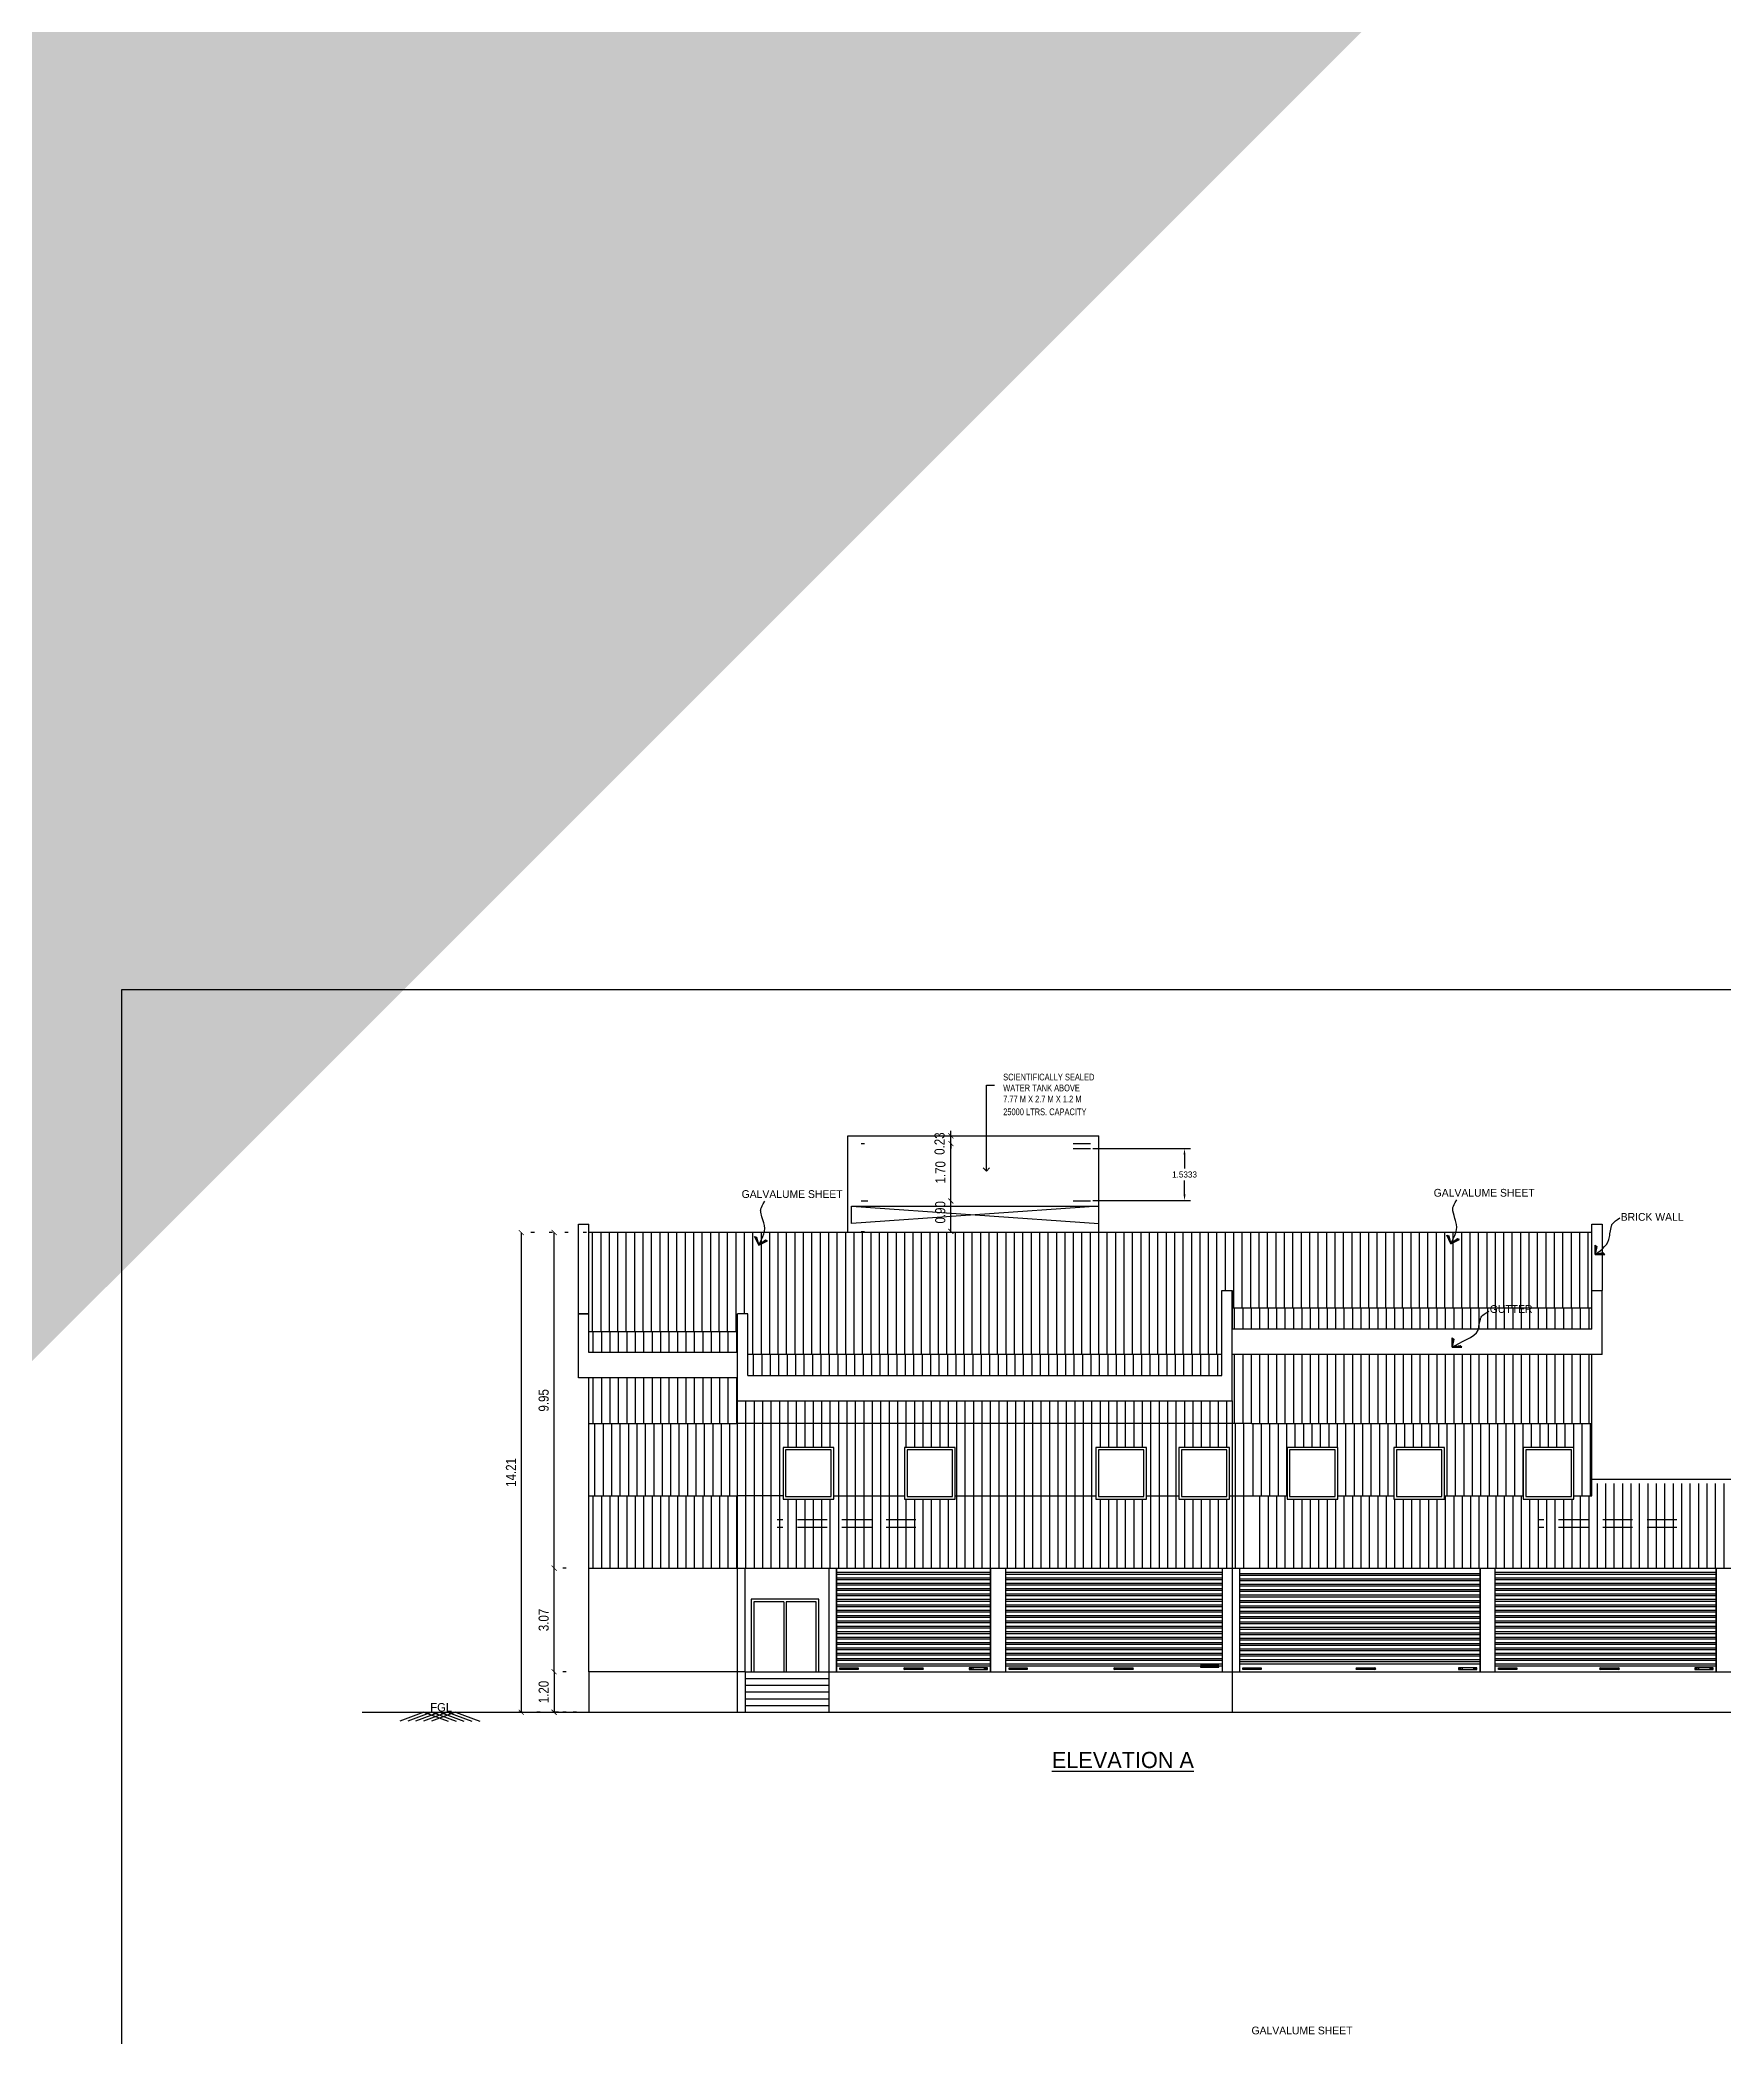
# Model space of a CAD drawing. Header units: metres. Extents: x 1422408 to 2267498, y 3894 to 80428.
# Drawn here: x 2267259.6 to 2267309.5, y 4164.7 to 4223.8 of the extents above; entities that cross this region are included whole.
import ezdxf

# ---------------------------------------------------------------- set-up
doc = ezdxf.new("R2010")
doc.units = ezdxf.units.M
doc.header["$LTSCALE"] = 3.5
doc.header["$MEASUREMENT"] = 0
doc.linetypes.add('DOT2', pattern=[0.125, 0, -0.125])
doc.linetypes.add('HIDDEN', pattern=[0.375, 0.25, -0.125])
doc.layers.get('0').update_dxf_attribs({"linetype": 'CONTINUOUS'})
doc.layers.get('DEFPOINTS').update_dxf_attribs({"linetype": 'CONTINUOUS'})
for name, color, linetype in [('ar', 12, 'CONTINUOUS'), ('BLK_1_ROOF_WATER_TANK_HT', 235, 'CONTINUOUS'), ('DOOR', 8, 'CONTINUOUS'), ('ED', 30, 'CONTINUOUS'), ('ELEVATION2', 67, 'CONTINUOUS'), ('GD', 12, 'CONTINUOUS'), ('HATCH-1', 15, 'CONTINUOUS'), ('ID', 3, 'CONTINUOUS'), ('METAL SHEET', 149, 'CONTINUOUS'), ('METALFRAME', 26, 'CONTINUOUS'), ('STEPS', 233, 'CONTINUOUS'), ('TEXT', 4, 'CONTINUOUS'), ('TITLE', 7, 'CONTINUOUS'), ('WAL', 1, 'CONTINUOUS'), ('WALL', 125, 'CONTINUOUS'), ('WIN', 8, 'CONTINUOUS'), ('window', 252, 'CONTINUOUS')]:
    doc.layers.add(name, color=color, linetype=linetype)
doc.styles.add('ID', font='GOTHIC.TTF', dxfattribs={"width": 0.85})
doc.styles.add('S2', font='GOTHIC.TTF')
doc.styles.add('UATEXT', font='GOTHIC.TTF')
doc.styles.add('USA TEXT', font='GOTHIC.TTF')
doc.dimstyles.new('1-100-ED', dxfattribs={"dimtxt": 350, "dimasz": 100, "dimexe": 0.18, "dimexo": 0.0625, "dimgap": 25, "dimtad": 1, "dimdec": 0, "dimzin": 0, "dimdsep": 46, "dimtxsty": 'USA TEXT', "dimblk": 'ARCHTICK', "dimcen": 0.1, "dimclrd": 252, "dimclre": 9, "dimclrt": 3, "dimadec": 0, "dimazin": 0, "dimtfac": 1, "dimtdec": 0, "dimtofl": 0, "dimtmove": 2, "dimatfit": 3, "dimldrblk": 'ARCHTICK', "dimfxl": 0.18, "dimtolj": 1, "dimtzin": 0, "dimarcsym": 0})
doc.dimstyles.new('1-100-ID', dxfattribs={"dimtxt": 0.3, "dimasz": 0.15, "dimexe": 0.1, "dimexo": 0.06, "dimgap": 0.15, "dimtad": 1, "dimzin": 3, "dimdsep": 46, "dimtxsty": 'ID', "dimblk": 'ARCHTICK', "dimcen": 0, "dimclrd": 252, "dimclre": 252, "dimclrt": 3, "dimadec": 0, "dimazin": 0, "dimtfac": 1, "dimtix": 1, "dimtmove": 2, "dimatfit": 3, "dimldrblk": 'OPEN90', "dimfxl": 0, "dimtolj": 1, "dimtzin": 0, "dimarcsym": 0})
doc.dimstyles.get("Standard").update_dxf_attribs({"dimtxt": 0.18, "dimasz": 0.18, "dimexe": 0.18, "dimexo": 0.0625, "dimgap": 0.09, "dimtad": 0, "dimtih": 1, "dimtoh": 1, "dimdec": 4, "dimzin": 0, "dimdsep": 46, "dimtxsty": 'Standard', "dimcen": 0.09, "dimadec": 0, "dimazin": 0, "dimtfac": 1, "dimtdec": 4, "dimtofl": 0, "dimtmove": 0, "dimatfit": 3, "dimfxl": 1, "dimtolj": 1, "dimtzin": 0, "dimarcsym": 0})
pattern_1 = [(90, (2210582.76777, 21349.19814), (-0.2500000972, 0), [])]

# ---------------------------------------------------------------- blocks, each defined once
blk = doc.blocks.new('_ArchTick')
at = {"color": 0, "linetype": 'ByBlock', "const_width": 0.15}
blk.add_lwpolyline([(-0.5, -0.5), (0.5, 0.5)], dxfattribs=at)
blk = doc.blocks.new('*D631')
at = {"layer": 'DEFPOINTS', "color": 0, "transparency": 16777216}
for p in [(2267275.295, 4175.447), (2267274.878, 4174.247), (2267275.295, 4174.247)]:
    blk.add_point(p, dxfattribs=at)
at = {"layer": 'ED', "color": 252, "linetype": 'DOT2', "lineweight": -2, "transparency": 16777216}
for p, q in [((2267275.235, 4175.447), (2267274.778, 4175.447)), ((2267275.235, 4174.247), (2267274.778, 4174.247))]:
    blk.add_line(p, q, dxfattribs=at)
at = {"layer": 'ED', "color": 252, "lineweight": -2, "transparency": 16777216}
blk.add_line((2267274.878, 4175.447), (2267274.878, 4174.247), dxfattribs=at)
at = {"layer": 'ED', "color": 252, "lineweight": -2, "transparency": 16777216, "xscale": 0.15, "yscale": 0.15, "zscale": 0.15}
for p, rotation in [((2267274.878, 4175.447), 90), ((2267274.878, 4174.247), 270)]:
    blk.add_blockref('_ArchTick', p, dxfattribs=dict(at, rotation=rotation))
at = {"layer": 'ED', "color": 3, "transparency": 16777216, "insert": (2267274.57, 4174.847), "char_height": 0.3, "attachment_point": 5, "rotation": 90, "style": 'ID'}
blk.add_mtext('\\A1;1.20', dxfattribs=at)
blk = doc.blocks.new('_Open90')
at = {"color": 0, "linetype": 'ByBlock', "lineweight": -2}
for p, q in [((0, 0), (-1, 0)), ((-0.5, 0.5), (0, 0)), ((0, 0), (-0.5, -0.5))]:
    blk.add_line(p, q, dxfattribs=at)
blk = doc.blocks.new('*D632')
at = {"layer": 'DEFPOINTS', "color": 0, "transparency": 16777216}
for p in [(2267274.878, 4178.514), (2267275.295, 4178.514), (2267275.295, 4175.447)]:
    blk.add_point(p, dxfattribs=at)
at = {"layer": 'ED', "color": 252, "linetype": 'DOT2', "lineweight": -2, "transparency": 16777216}
for p, q in [((2267275.235, 4178.514), (2267274.778, 4178.514)), ((2267275.235, 4175.447), (2267274.778, 4175.447))]:
    blk.add_line(p, q, dxfattribs=at)
at = {"layer": 'ED', "color": 252, "lineweight": -2, "transparency": 16777216}
blk.add_line((2267274.878, 4175.447), (2267274.878, 4178.514), dxfattribs=at)
at = {"layer": 'ED', "color": 252, "lineweight": -2, "transparency": 16777216, "xscale": 0.15, "yscale": 0.15, "zscale": 0.15}
for p, rotation in [((2267274.878, 4178.514), 90), ((2267274.878, 4175.447), 270)]:
    blk.add_blockref('_ArchTick', p, dxfattribs=dict(at, rotation=rotation))
at = {"layer": 'ED', "color": 3, "transparency": 16777216, "insert": (2267274.57, 4176.98), "char_height": 0.3, "attachment_point": 5, "rotation": 90, "style": 'ID'}
blk.add_mtext('\\A1;3.07', dxfattribs=at)
blk = doc.blocks.new('*D633')
at = {"layer": 'DEFPOINTS', "color": 0, "transparency": 16777216}
for p in [(2267274.878, 4188.46), (2267275.896, 4188.46), (2267275.295, 4178.514)]:
    blk.add_point(p, dxfattribs=at)
at = {"layer": 'ED', "color": 252, "linetype": 'DOT2', "lineweight": -2, "transparency": 16777216}
for p, q in [((2267275.836, 4188.46), (2267274.778, 4188.46)), ((2267275.235, 4178.514), (2267274.778, 4178.514))]:
    blk.add_line(p, q, dxfattribs=at)
at = {"layer": 'ED', "color": 252, "lineweight": -2, "transparency": 16777216}
blk.add_line((2267274.878, 4178.514), (2267274.878, 4188.46), dxfattribs=at)
at = {"layer": 'ED', "color": 252, "lineweight": -2, "transparency": 16777216, "xscale": 0.15, "yscale": 0.15, "zscale": 0.15}
for p, rotation in [((2267274.878, 4188.46), 90), ((2267274.878, 4178.514), 270)]:
    blk.add_blockref('_ArchTick', p, dxfattribs=dict(at, rotation=rotation))
at = {"layer": 'ED', "color": 3, "transparency": 16777216, "insert": (2267274.57, 4183.487), "char_height": 0.3, "attachment_point": 5, "rotation": 90, "style": 'ID'}
blk.add_mtext('\\A1;9.95', dxfattribs=at)
blk = doc.blocks.new('ar')
at = {"layer": 'ar'}
for points in [[(-239, 355), (-350, 356), (0, 0)], [(356, 350), (245, 351), (0, 0)]]:
    blk.add_hatch(color=205, dxfattribs=at).paths.add_polyline_path(points)
at = {"layer": 'ar', "color": 205}
for p, q in [((0, 0), (-350, 356)), ((-350, 356), (-239, 355)), ((-239, 355), (0, 0)), ((245, 351), (0, 0)), ((0, 0), (356, 350)), ((356, 350), (245, 351))]:
    blk.add_line(p, q, dxfattribs=at)
blk = doc.blocks.new('*D637')
at = {"layer": 'DEFPOINTS', "color": 0, "transparency": 16777216}
for p in [(2267274.891, 4188.46), (2267273.907, 4174.247), (2267275.605, 4174.247)]:
    blk.add_point(p, dxfattribs=at)
at = {"layer": 'ED', "color": 252, "linetype": 'DOT2', "lineweight": -2, "transparency": 16777216}
for p, q in [((2267274.831, 4188.46), (2267273.807, 4188.46)), ((2267275.545, 4174.247), (2267273.807, 4174.247))]:
    blk.add_line(p, q, dxfattribs=at)
at = {"layer": 'ED', "color": 252, "lineweight": -2, "transparency": 16777216}
blk.add_line((2267273.907, 4188.46), (2267273.907, 4174.247), dxfattribs=at)
at = {"layer": 'ED', "color": 252, "lineweight": -2, "transparency": 16777216, "xscale": 0.15, "yscale": 0.15, "zscale": 0.15}
for p, rotation in [((2267273.907, 4188.46), 90), ((2267273.907, 4174.247), 270)]:
    blk.add_blockref('_ArchTick', p, dxfattribs=dict(at, rotation=rotation))
at = {"layer": 'ED', "color": 3, "transparency": 16777216, "insert": (2267273.6, 4181.353), "char_height": 0.3, "attachment_point": 5, "rotation": 90, "style": 'ID'}
blk.add_mtext('\\A1;14.21', dxfattribs=at)
blk = doc.blocks.new('*D655')
at = {"layer": 'DEFPOINTS', "color": 0, "ltscale": 400, "transparency": 16777216}
for p in [(2267283.918, 4189.395), (2267286.632, 4189.395), (2267283.918, 4188.495)]:
    blk.add_point(p, dxfattribs=at)
at = {"layer": 'ID', "color": 252, "linetype": 'DOT2', "lineweight": -2, "ltscale": 400, "transparency": 16777216}
for p, q in [((2267283.978, 4189.395), (2267286.732, 4189.395)), ((2267283.978, 4188.495), (2267286.732, 4188.495))]:
    blk.add_line(p, q, dxfattribs=at)
at = {"layer": 'ID', "color": 252, "lineweight": -2, "ltscale": 400, "transparency": 16777216}
blk.add_line((2267286.632, 4188.495), (2267286.632, 4189.395), dxfattribs=at)
at = {"layer": 'ID', "color": 252, "lineweight": -2, "ltscale": 400, "transparency": 16777216, "xscale": 0.15, "yscale": 0.15, "zscale": 0.15}
for p, rotation in [((2267286.632, 4189.395), 90), ((2267286.632, 4188.495), 270)]:
    blk.add_blockref('_ArchTick', p, dxfattribs=dict(at, rotation=rotation))
at = {"layer": 'ID', "color": 3, "ltscale": 400, "transparency": 16777216, "insert": (2267286.32, 4189.059), "char_height": 0.3, "attachment_point": 5, "rotation": 90, "style": 'ID'}
blk.add_mtext('\\A1;0.90', dxfattribs=at)
blk = doc.blocks.new('*D656')
at = {"layer": 'DEFPOINTS', "color": 0, "ltscale": 400, "transparency": 16777216}
for p in [(2267283.918, 4191.095), (2267286.632, 4191.095), (2267284.018, 4189.395)]:
    blk.add_point(p, dxfattribs=at)
at = {"layer": 'ID', "color": 252, "linetype": 'DOT2', "lineweight": -2, "ltscale": 400, "transparency": 16777216}
for p, q in [((2267283.978, 4191.095), (2267286.732, 4191.095)), ((2267284.078, 4189.395), (2267286.732, 4189.395))]:
    blk.add_line(p, q, dxfattribs=at)
at = {"layer": 'ID', "color": 252, "lineweight": -2, "ltscale": 400, "transparency": 16777216}
blk.add_line((2267286.632, 4189.395), (2267286.632, 4191.095), dxfattribs=at)
at = {"layer": 'ID', "color": 252, "lineweight": -2, "ltscale": 400, "transparency": 16777216, "xscale": 0.15, "yscale": 0.15, "zscale": 0.15}
for p, rotation in [((2267286.632, 4191.095), 90), ((2267286.632, 4189.395), 270)]:
    blk.add_blockref('_ArchTick', p, dxfattribs=dict(at, rotation=rotation))
at = {"layer": 'ID', "color": 3, "ltscale": 400, "transparency": 16777216, "insert": (2267286.324, 4190.245), "char_height": 0.3, "attachment_point": 5, "rotation": 90, "style": 'ID'}
blk.add_mtext('\\A1;1.70', dxfattribs=at)
blk = doc.blocks.new('*D657')
at = {"layer": 'DEFPOINTS', "color": 0, "ltscale": 400, "transparency": 16777216}
for p in [(2267283.918, 4191.325), (2267283.918, 4191.095), (2267286.632, 4191.325)]:
    blk.add_point(p, dxfattribs=at)
at = {"layer": 'ID', "color": 252, "linetype": 'DOT2', "lineweight": -2, "ltscale": 400, "transparency": 16777216}
for p, q in [((2267283.978, 4191.325), (2267286.732, 4191.325)), ((2267283.978, 4191.095), (2267286.732, 4191.095))]:
    blk.add_line(p, q, dxfattribs=at)
at = {"layer": 'ID', "color": 252, "lineweight": -2, "ltscale": 400, "transparency": 16777216}
for p, q in [((2267286.632, 4191.325), (2267286.632, 4191.475)), ((2267286.632, 4191.095), (2267286.632, 4191.325)), ((2267286.632, 4191.095), (2267286.632, 4190.945))]:
    blk.add_line(p, q, dxfattribs=at)
at = {"layer": 'ID', "color": 252, "lineweight": -2, "ltscale": 400, "transparency": 16777216, "xscale": 0.15, "yscale": 0.15, "zscale": 0.15}
for p, rotation in [((2267286.632, 4191.325), 270), ((2267286.632, 4191.095), 90)]:
    blk.add_blockref('_ArchTick', p, dxfattribs=dict(at, rotation=rotation))
at = {"layer": 'ID', "color": 3, "ltscale": 400, "transparency": 16777216, "insert": (2267286.3, 4191.095), "char_height": 0.3, "attachment_point": 5, "rotation": 90, "style": 'ID'}
blk.add_mtext('\\A1;0.23', dxfattribs=at)
blk = doc.blocks.new('*D659')
at = {"layer": 'BLK_1_ROOF_WATER_TANK_HT', "color": 0, "lineweight": -2, "transparency": 16777216}
for p, q in [((2267290.837, 4190.945), (2267293.736, 4190.945)), ((2267293.556, 4190.765), (2267293.556, 4190.359)), ((2267293.556, 4189.592), (2267293.556, 4189.999)), ((2267290.837, 4189.412), (2267293.736, 4189.412))]:
    blk.add_line(p, q, dxfattribs=at)
at = {"layer": 'BLK_1_ROOF_WATER_TANK_HT', "color": 0, "transparency": 16777216}
for points in [[(2267293.526, 4190.765), (2267293.586, 4190.765), (2267293.556, 4190.945)], [(2267293.526, 4189.592), (2267293.586, 4189.592), (2267293.556, 4189.412)]]:
    blk.add_solid(points, dxfattribs=at)
at = {"layer": 'DEFPOINTS', "color": 0, "transparency": 16777216}
for p in [(2267290.775, 4190.945), (2267293.556, 4190.945), (2267290.775, 4189.412)]:
    blk.add_point(p, dxfattribs=at)
at = {"layer": 'BLK_1_ROOF_WATER_TANK_HT', "color": 0, "transparency": 16777216, "insert": (2267293.556, 4190.179), "char_height": 0.18, "attachment_point": 5}
blk.add_mtext('\\A1;1.5333', dxfattribs=at)

msp = doc.modelspace()

# ---------------------------------------------------------------- hatches: boundary and pattern name
at = {"layer": 'ED'}
h = msp.add_hatch(dxfattribs=at)
h.set_pattern_fill('ANSI31', color=250, scale=1.277778, angle=135, style=0)
h.set_pattern_definition([(180, (2267283.24871, 4175.6769), (0, -0.159722), [])])
h.paths.add_polyline_path([(2267287.81145, 4178.51357), (2267283.24871, 4178.51357), (2267283.24871, 4175.67691), (2267287.81145, 4175.67691)])
h = msp.add_hatch(dxfattribs=at)
h.set_pattern_fill('ANSI31', color=250, scale=1.277778, angle=135, style=0)
h.set_pattern_definition([(180, (2267288.26145, 4175.6769), (0, -0.1597222), [])])
h.paths.add_polyline_path([(2267294.66966, 4175.67691), (2267294.66966, 4178.51357), (2267288.26145, 4178.51357), (2267288.26145, 4175.67691)])
h = msp.add_hatch(dxfattribs=at)
h.set_pattern_fill('ANSI31', color=250, scale=1.277778, angle=135, style=0)
h.set_pattern_definition([(180, (2267309.92873, 3987.17268), (0, -0.15972222), [])])
h.paths.add_polyline_path([(2267302.31145, 4178.51357), (2267295.18979, 4178.51357), (2267295.18979, 4175.67691), (2267302.31145, 4175.67691)])
h = msp.add_hatch(dxfattribs=at)
h.set_pattern_fill('ANSI31', color=250, scale=1.277778, angle=135, style=0)
h.set_pattern_definition([(180, (2267302.76145, 4175.6769), (0, -0.1597222), [])])
h.paths.add_polyline_path([(2267309.31145, 4178.51357), (2267302.76145, 4178.51357), (2267302.76145, 4175.67691), (2267309.31145, 4175.67691)])
h = msp.add_hatch(dxfattribs=at)
h.set_pattern_fill('ANSI31', color=250, scale=1.277778, angle=135, style=0)
h.set_pattern_definition([(180, (2267283.24871, 4175.6258), (0, -0.159722), [])])
h.paths.add_polyline_path([(2267287.81145, 4178.46246), (2267283.24871, 4178.46246), (2267283.24871, 4175.62579), (2267287.81145, 4175.62579)])
h = msp.add_hatch(dxfattribs=at)
h.set_pattern_fill('ANSI31', color=250, scale=1.277778, angle=135, style=0)
h.set_pattern_definition([(180, (2267288.26145, 4175.6258), (0, -0.1597222), [])])
h.paths.add_polyline_path([(2267294.66966, 4175.62579), (2267294.66966, 4178.46246), (2267288.26145, 4178.46246), (2267288.26145, 4175.62579)])
h = msp.add_hatch(dxfattribs=at)
h.set_pattern_fill('ANSI31', color=250, scale=1.277778, angle=135, style=0)
h.set_pattern_definition([(180, (2267309.92873, 3987.12157), (0, -0.15972222), [])])
h.paths.add_polyline_path([(2267302.31145, 4178.46246), (2267295.18979, 4178.46246), (2267295.18979, 4175.62579), (2267302.31145, 4175.62579)])
h = msp.add_hatch(dxfattribs=at)
h.set_pattern_fill('ANSI31', color=250, scale=1.277778, angle=135, style=0)
h.set_pattern_definition([(180, (2267302.76145, 4175.6258), (0, -0.1597222), [])])
h.paths.add_polyline_path([(2267309.31145, 4178.46246), (2267302.76145, 4178.46246), (2267302.76145, 4175.62579), (2267309.31145, 4175.62579)])
at = {"layer": 'HATCH-1'}
h = msp.add_hatch(dxfattribs=at)
h.set_pattern_fill('ANSI31', color=256, scale=2, angle=45, style=0)
h.set_pattern_definition([(90, (2210582.76777, 21349.19814), (-0.25, 1e-16), [])])
edge = h.paths.add_edge_path()
edge.add_line((2267294.66299, 4186.74336), (2267294.96965, 4186.74336))
edge.add_line((2267294.96965, 4186.74336), (2267294.96965, 4186.21836))
edge.add_line((2267294.96965, 4186.21836), (2267305.62484, 4186.21836))
edge.add_line((2267305.62484, 4186.21836), (2267305.62484, 4186.74336))
edge.add_line((2267305.62484, 4186.74336), (2267305.62484, 4188.45971))
edge.add_line((2267305.62484, 4188.45971), (2267301.59244, 4188.45971))
edge.add_spline(control_points=[(2267301.59232, 4188.45971), (2267301.59034, 4188.45307), (2267301.58827, 4188.44642), (2267301.58613, 4188.43976)], knot_values=[316.2319411, 316.2319411, 316.2319411, 316.2319411, 336.6134717, 336.6134717, 336.6134717, 336.6134717], degree=3, periodic=0)
edge.add_spline(control_points=[(2267301.58613, 4188.43976), (2267301.58, 4188.42077), (2267301.57322, 4188.40174), (2267301.5659, 4188.38268)], knot_values=[258.0303162, 258.0303162, 258.0303162, 258.0303162, 316.2319411, 316.2319411, 316.2319411, 316.2319411], degree=3, periodic=0)
edge.add_spline(control_points=[(2267301.5659, 4188.38268), (2267301.55723, 4188.36008), (2267301.5478, 4188.33744), (2267301.53782, 4188.31477)], knot_values=[189.0051499, 189.0051499, 189.0051499, 189.0051499, 258.0303162, 258.0303162, 258.0303162, 258.0303162], degree=3, periodic=0)
edge.add_spline(control_points=[(2267301.53782, 4188.31477), (2267301.52425, 4188.28396), (2267301.50967, 4188.25309), (2267301.49457, 4188.2222)], knot_values=[95.1781994, 95.1781994, 95.1781994, 95.1781994, 189.0051499, 189.0051499, 189.0051499, 189.0051499], degree=3, periodic=0)
edge.add_spline(control_points=[(2267301.49457, 4188.2222), (2267301.47926, 4188.19086), (2267301.46342, 4188.1595), (2267301.44758, 4188.12813)], knot_values=[0, 0, 0, 0, 95.1781994, 95.1781994, 95.1781994, 95.1781994], degree=3, periodic=0)
edge.add_line((2267301.44758, 4188.12813), (2267301.64011, 4188.27283))
edge.add_line((2267301.64011, 4188.27283), (2267301.6994, 4188.25281))
edge.add_line((2267301.6994, 4188.25281), (2267301.44758, 4188.12813))
edge.add_line((2267301.44758, 4188.12813), (2267301.3229, 4188.37995))
edge.add_line((2267301.3229, 4188.37995), (2267301.38218, 4188.35993))
edge.add_line((2267301.38218, 4188.35993), (2267301.44758, 4188.12813))
edge.add_spline(control_points=[(2267301.44758, 4188.12813), (2267301.46342, 4188.1595), (2267301.47926, 4188.19086), (2267301.49457, 4188.2222)], knot_values=[0, 0, 0, 0, 95.1781994, 95.1781994, 95.1781994, 95.1781994], degree=3, periodic=0)
edge.add_spline(control_points=[(2267301.49457, 4188.2222), (2267301.50967, 4188.25309), (2267301.52425, 4188.28396), (2267301.53782, 4188.31477)], knot_values=[95.1781994, 95.1781994, 95.1781994, 95.1781994, 189.0051499, 189.0051499, 189.0051499, 189.0051499], degree=3, periodic=0)
edge.add_spline(control_points=[(2267301.53782, 4188.31477), (2267301.5478, 4188.33744), (2267301.55723, 4188.36008), (2267301.5659, 4188.38268)], knot_values=[189.0051499, 189.0051499, 189.0051499, 189.0051499, 258.0303162, 258.0303162, 258.0303162, 258.0303162], degree=3, periodic=0)
edge.add_spline(control_points=[(2267301.5659, 4188.38268), (2267301.57322, 4188.40174), (2267301.58, 4188.42077), (2267301.58613, 4188.43976)], knot_values=[258.0303162, 258.0303162, 258.0303162, 258.0303162, 316.2319411, 316.2319411, 316.2319411, 316.2319411], degree=3, periodic=0)
edge.add_spline(control_points=[(2267301.58613, 4188.43976), (2267301.58827, 4188.44642), (2267301.59034, 4188.45307), (2267301.59232, 4188.45971)], knot_values=[316.2319411, 316.2319411, 316.2319411, 316.2319411, 336.6134717, 336.6134717, 336.6134717, 336.6134717], degree=3, periodic=0)
edge.add_line((2267301.59232, 4188.45971), (2267281.09909, 4188.45971))
edge.add_spline(control_points=[(2267281.09909, 4188.45971), (2267281.06897, 4188.33768), (2267281.00649, 4188.21399), (2267280.94402, 4188.0903)], knot_values=[0, 0, 0, 0, 375.35161263, 375.35161263, 375.35161263, 375.35161263], degree=3, periodic=0)
edge.add_line((2267280.94402, 4188.0903), (2267281.13656, 4188.235))
edge.add_line((2267281.13656, 4188.235), (2267281.19585, 4188.21498))
edge.add_line((2267281.19585, 4188.21498), (2267280.94402, 4188.0903))
edge.add_line((2267280.94402, 4188.0903), (2267280.81934, 4188.34212))
edge.add_line((2267280.81934, 4188.34212), (2267280.87863, 4188.3221))
edge.add_line((2267280.87863, 4188.3221), (2267280.94402, 4188.0903))
edge.add_spline(control_points=[(2267280.94402, 4188.0903), (2267281.00649, 4188.21399), (2267281.06897, 4188.33768), (2267281.09909, 4188.45971)], knot_values=[0, 0, 0, 0, 375.35161263, 375.35161263, 375.35161263, 375.35161263], degree=3, periodic=0)
edge.add_line((2267281.09909, 4188.45971), (2267275.91144, 4188.45971))
edge.add_line((2267275.91144, 4188.45971), (2267275.91144, 4185.52262))
edge.add_line((2267275.91144, 4185.52262), (2267280.3114, 4185.52262))
edge.add_line((2267280.3114, 4185.52262), (2267280.3114, 4186.04762))
edge.add_line((2267280.3114, 4186.04762), (2267280.61807, 4186.04762))
edge.add_line((2267280.61807, 4186.04762), (2267280.61807, 4184.84763))
edge.add_line((2267280.61807, 4184.84763), (2267294.66299, 4184.84763))
edge.add_line((2267294.66299, 4184.84763), (2267294.66299, 4186.74336))
h = msp.add_hatch(dxfattribs=at)
h.set_pattern_fill('ANSI31', color=256, scale=2, angle=45, style=0)
h.set_pattern_definition([(90, (2210556.08775, 21428.79316), (-0.25, 1e-16), [])])
h.paths.add_polyline_path([(2267280.31145, 4180.65802), (2267280.31145, 4182.80246), (2267275.91144, 4182.80246), (2267275.91144, 4180.65802)])
h.paths.add_polyline_path([(2267305.62484, 4180.65802), (2267305.62484, 4182.80246), (2267295.54131, 4182.80246), (2267295.54131, 4180.65802), (2267296.594, 4180.65802), (2267296.594, 4182.09357), (2267298.094, 4182.09357), (2267298.094, 4180.65802), (2267299.759, 4180.65802), (2267299.759, 4182.09357), (2267301.259, 4182.09357), (2267301.259, 4180.65802), (2267303.594, 4180.65802), (2267303.594, 4182.09357), (2267305.094, 4182.09357), (2267305.094, 4180.65802)])
at = {"layer": 'METAL SHEET'}
h = msp.add_hatch(dxfattribs=at)
h.set_pattern_fill('ANSI31', color=250, scale=2.000001, angle=45, style=0)
h.set_pattern_definition(pattern_1)
h.paths.add_polyline_path([(2267305.62484, 4186.21836), (2267294.96965, 4186.21836), (2267294.96965, 4185.59763), (2267305.62484, 4185.59763)])
h = msp.add_hatch(dxfattribs=at)
h.set_pattern_fill('ANSI31', color=250, scale=2.000001, angle=45, style=0)
h.set_pattern_definition(pattern_1)
h.paths.add_polyline_path([(2267280.3114, 4185.52262), (2267275.91144, 4185.52262), (2267275.91144, 4184.9019), (2267280.3114, 4184.9019)])
h = msp.add_hatch(dxfattribs=at)
h.set_pattern_fill('ANSI31', color=250, scale=2.000001, angle=45, style=0)
h.set_pattern_definition(pattern_1)
h.paths.add_polyline_path([(2267280.61807, 4184.84763), (2267294.66299, 4184.84763), (2267294.66299, 4184.22691), (2267280.61807, 4184.22691)])
h = msp.add_hatch(dxfattribs=at)
h.set_pattern_fill('ANSI31', color=250, scale=2.000001, angle=45, style=0)
h.set_pattern_definition(pattern_1)
h.paths.add_polyline_path([(2267305.62484, 4184.84763), (2267294.96965, 4184.84763), (2267294.96965, 4183.47691), (2267294.96965, 4182.80246), (2267295.54131, 4182.80246), (2267305.62484, 4182.80246)])
h = msp.add_hatch(dxfattribs=at)
h.set_pattern_fill('ANSI31', color=250, scale=2.000001, angle=45, style=0)
h.set_pattern_definition(pattern_1)
h.paths.add_polyline_path([(2267280.3114, 4183.47691), (2267280.3114, 4184.1519), (2267275.91144, 4184.1519), (2267275.91144, 4182.80246), (2267280.3114, 4182.80246)])
h = msp.add_hatch(dxfattribs=at)
h.set_pattern_fill('ANSI31', color=117, scale=2, angle=45, style=0)
h.set_pattern_definition([(90, (2267280.31145, 4182.80246), (-0.25, 1e-16), [])])
h.paths.add_polyline_path([(2267294.96965, 4183.47691), (2267280.31145, 4183.47691), (2267280.31145, 4182.80246), (2267294.96965, 4182.80246)])
h = msp.add_hatch(dxfattribs=at)
h.set_pattern_fill('ANSI31', color=256, scale=2, angle=45, style=0)
h.set_pattern_definition([(90, (2267280.31145, 4180.65802), (-0.25, 1e-16), [])])
h.paths.add_polyline_path([(2267290.92649, 4182.09357), (2267292.42649, 4182.09357), (2267292.42649, 4180.65802), (2267293.38896, 4180.65802), (2267293.38896, 4182.09357), (2267294.88896, 4182.09357), (2267294.88896, 4180.65802), (2267295.54131, 4180.65802), (2267295.54131, 4182.80246), (2267280.31145, 4182.80246), (2267280.31145, 4180.65802), (2267281.6615, 4180.65802), (2267281.6615, 4182.09357), (2267283.1615, 4182.09357), (2267283.1615, 4180.65802), (2267285.2615, 4180.65802), (2267285.2615, 4182.09357), (2267286.7615, 4182.09357), (2267286.7615, 4180.65802), (2267290.92649, 4180.65802)])
h = msp.add_hatch(dxfattribs=at)
h.set_pattern_fill('ANSI31', color=250, scale=2.000001, angle=45, style=0)
h.set_pattern_definition([(90, (2210582.76777, 21238.0656), (-0.2500000972, 0), [])])
h.paths.add_polyline_path([(2267316.54145, 4181.02024), (2267305.62484, 4181.02024), (2267305.62484, 4180.65802), (2267316.54145, 4180.65802)])
h.paths.add_polyline_path([(2267280.31145, 4178.51357), (2267280.31145, 4180.65802), (2267275.91144, 4180.65802), (2267275.91144, 4178.51357)])
h.paths.add_polyline_path([(2267295.54131, 4180.65802), (2267295.54131, 4178.51357), (2267316.54145, 4178.51357), (2267316.54145, 4180.65802), (2267305.094, 4180.65802), (2267305.094, 4180.56024), (2267303.594, 4180.56024), (2267303.594, 4180.65802), (2267301.259, 4180.65802), (2267301.259, 4180.56024), (2267299.759, 4180.56024), (2267299.759, 4180.65802), (2267298.094, 4180.65802), (2267298.094, 4180.56024), (2267296.594, 4180.56024), (2267296.594, 4180.65802)])
h = msp.add_hatch(dxfattribs=at)
h.set_pattern_fill('ANSI31', color=117, scale=2, angle=45, style=0)
h.set_pattern_definition([(90, (2267280.31145, 4178.51357), (-0.25, 1e-16), [])])
h.paths.add_polyline_path([(2267295.54131, 4180.65802), (2267294.88896, 4180.65802), (2267294.88896, 4180.56024), (2267293.38896, 4180.56024), (2267293.38896, 4180.65802), (2267292.42649, 4180.65802), (2267292.42649, 4180.56024), (2267290.92649, 4180.56024), (2267290.92649, 4180.65802), (2267286.7615, 4180.65802), (2267286.7615, 4180.56024), (2267285.2615, 4180.56024), (2267285.2615, 4180.65802), (2267283.1615, 4180.65802), (2267283.1615, 4180.56024), (2267281.6615, 4180.56024), (2267281.6615, 4180.65802), (2267280.31145, 4180.65802), (2267280.31145, 4178.51357), (2267295.54131, 4178.51357)])

# ---------------------------------------------------------------- linework, layer by layer
at = {"layer": 'DOOR'}
for p, q in [((2267295.54131, 4182.80246), (2267280.31145, 4182.80246)), ((2267281.6615, 4180.65802), (2267280.31145, 4180.65802)), ((2267283.1615, 4180.65802), (2267285.2615, 4180.65802)), ((2267286.7615, 4180.65802), (2267290.92649, 4180.65802)), ((2267292.42649, 4180.65802), (2267293.38896, 4180.65802)), ((2267294.88896, 4180.65802), (2267295.54131, 4180.65802)), ((2267280.31145, 4178.51357), (2267295.54131, 4178.51357))]:
    msp.add_line(p, q, dxfattribs=at)
at = {"layer": 'ED', "color": 250, "linetype": 'HIDDEN'}
for p, q in [((2267285.59198, 4179.94691), (2267281.49001, 4179.94691)), ((2267285.59198, 4179.71691), (2267281.49001, 4179.71691)), ((2267308.13712, 4179.94691), (2267304.03515, 4179.94691)), ((2267308.13712, 4179.71691), (2267304.03515, 4179.71691))]:
    msp.add_line(p, q, dxfattribs=at)
at = {"layer": 'ED', "color": 250}
for p, q in [((2267283.44406, 4175.55891), (2267283.44406, 4175.51252)), ((2267283.77754, 4175.55891), (2267283.77754, 4175.51252)), ((2267285.25943, 4175.55891), (2267285.80073, 4175.55891)), ((2267287.28262, 4175.55891), (2267287.28262, 4175.51252)), ((2267287.6161, 4175.55891), (2267287.6161, 4175.51252)), ((2267288.4568, 4175.55891), (2267288.4568, 4175.51252)), ((2267288.79028, 4175.55891), (2267288.79028, 4175.51252)), ((2267291.48074, 4175.55891), (2267292.02203, 4175.55891)), ((2267294.14082, 4175.63078), (2267294.14082, 4175.58439)), ((2267294.47431, 4175.63078), (2267294.47431, 4175.58439)), ((2267295.38514, 4175.55891), (2267295.38514, 4175.51252)), ((2267295.71862, 4175.55891), (2267295.71862, 4175.51252)), ((2267298.65573, 4175.55891), (2267299.19703, 4175.55891)), ((2267301.78262, 4175.55891), (2267301.78262, 4175.51252)), ((2267302.11611, 4175.55891), (2267302.11611, 4175.51252)), ((2267302.9568, 4175.55891), (2267302.9568, 4175.51252)), ((2267303.29028, 4175.55891), (2267303.29028, 4175.51252)), ((2267305.87587, 4175.55891), (2267306.41717, 4175.55891)), ((2267308.78262, 4175.55891), (2267308.78262, 4175.51252)), ((2267309.11611, 4175.55891), (2267309.11611, 4175.51252)), ((2267285.80073, 4175.51252), (2267285.25943, 4175.51252)), ((2267292.02203, 4175.51252), (2267291.48074, 4175.51252)), ((2267299.19703, 4175.51252), (2267298.65573, 4175.51252)), ((2267306.41717, 4175.51252), (2267305.87587, 4175.51252))]:
    msp.add_line(p, q, dxfattribs=at)
for points in [[(2267283.34393, 4175.55891), (2267283.88523, 4175.55891), (2267283.88523, 4175.51252), (2267283.34393, 4175.51252)], [(2267287.71623, 4175.55891), (2267287.17493, 4175.55891), (2267287.17493, 4175.51252), (2267287.71623, 4175.51252)], [(2267288.35667, 4175.55891), (2267288.89797, 4175.55891), (2267288.89797, 4175.51252), (2267288.35667, 4175.51252)], [(2267294.57443, 4175.63078), (2267294.03314, 4175.63078), (2267294.03314, 4175.58439), (2267294.57443, 4175.58439)], [(2267295.28501, 4175.55891), (2267295.82631, 4175.55891), (2267295.82631, 4175.51252), (2267295.28501, 4175.51252)], [(2267302.21623, 4175.55891), (2267301.67493, 4175.55891), (2267301.67493, 4175.51252), (2267302.21623, 4175.51252)], [(2267302.85667, 4175.55891), (2267303.39797, 4175.55891), (2267303.39797, 4175.51252), (2267302.85667, 4175.51252)], [(2267309.21623, 4175.55891), (2267308.67493, 4175.55891), (2267308.67493, 4175.51252), (2267309.21623, 4175.51252)]]:
    msp.add_lwpolyline(points, close=True, dxfattribs=at)
for centre in [(2267294.08294, 4175.60697), (2267294.52463, 4175.60697), (2267283.39373, 4175.5351), (2267283.83543, 4175.5351), (2267287.22473, 4175.5351), (2267287.66643, 4175.5351), (2267288.40647, 4175.5351), (2267288.84817, 4175.5351), (2267295.33482, 4175.5351), (2267295.77651, 4175.5351), (2267301.72473, 4175.5351), (2267302.16643, 4175.5351), (2267302.90647, 4175.5351), (2267303.34817, 4175.5351), (2267308.72473, 4175.5351), (2267309.16643, 4175.5351)]:
    msp.add_circle(centre, 0.00945, dxfattribs=at)
for centre, start, end in [((2267285.25943, 4175.53572), 90, 270), ((2267285.80073, 4175.53572), 270, 90), ((2267291.48074, 4175.53572), 90, 270), ((2267292.02203, 4175.53572), 270, 90), ((2267298.65573, 4175.53572), 90, 270), ((2267299.19703, 4175.53572), 270, 90), ((2267305.87587, 4175.53572), 90, 270), ((2267306.41717, 4175.53572), 270, 90)]:
    msp.add_arc(centre, 0.0232, start, end, dxfattribs=at)
at = {"layer": 'ELEVATION2'}
for p, q in [((2267305.62484, 4186.74336), (2267305.62484, 4188.71134)), ((2267305.62484, 4188.45971), (2267275.91144, 4188.45971)), ((2267305.62484, 4186.21836), (2267294.96965, 4186.21836)), ((2267280.3114, 4185.52262), (2267275.91144, 4185.52262)), ((2267294.66299, 4184.84763), (2267280.61807, 4184.84763)), ((2267305.62484, 4180.65802), (2267305.62484, 4184.84763)), ((2267275.91144, 4175.44691), (2267275.91144, 4184.1519)), ((2267275.91144, 4182.80246), (2267280.31145, 4182.80246)), ((2267295.54131, 4182.80246), (2267305.62484, 4182.80246)), ((2267316.54145, 4181.14691), (2267305.62484, 4181.14691)), ((2267275.91144, 4180.65802), (2267280.31145, 4180.65802)), ((2267295.54131, 4180.65802), (2267296.594, 4180.65802)), ((2267298.094, 4180.65802), (2267299.759, 4180.65802)), ((2267301.259, 4180.65802), (2267303.594, 4180.65802)), ((2267305.094, 4180.65802), (2267305.62484, 4180.65802)), ((2267275.91144, 4178.51357), (2267280.31145, 4178.51357)), ((2267283.24871, 4178.51357), (2267287.81145, 4178.51357)), ((2267283.24871, 4175.44691), (2267283.24871, 4178.51357)), ((2267287.81145, 4178.51357), (2267287.81145, 4175.44691)), ((2267288.26145, 4178.51357), (2267295.24132, 4178.51357)), ((2267288.26145, 4175.44691), (2267288.26145, 4178.51357)), ((2267294.66966, 4178.51357), (2267294.66966, 4175.44691)), ((2267295.18979, 4178.51357), (2267302.31145, 4178.51357)), ((2267295.18979, 4175.44691), (2267295.18979, 4178.51357)), ((2267295.54131, 4178.51357), (2267316.54145, 4178.51357)), ((2267302.31145, 4178.51357), (2267302.31145, 4175.44691)), ((2267302.76145, 4178.51357), (2267309.31145, 4178.51357)), ((2267302.76145, 4175.44691), (2267302.76145, 4178.51357)), ((2267309.31145, 4178.51357), (2267309.31145, 4175.44691)), ((2267281.68075, 4177.51691), (2267281.68075, 4175.44691)), ((2267281.75742, 4177.51691), (2267281.75742, 4175.44691)), ((2267283.24871, 4175.67691), (2267287.81145, 4175.67691)), ((2267288.26145, 4175.67691), (2267294.66966, 4175.67691)), ((2267295.18979, 4175.67691), (2267302.31145, 4175.67691)), ((2267302.76145, 4175.67691), (2267309.31145, 4175.67691))]:
    msp.add_line(p, q, dxfattribs=at)
msp.add_lwpolyline([(2267282.71886, 4177.59357), (2267280.71931, 4177.59357), (2267280.71931, 4175.44691), (2267282.71886, 4175.44691)], close=True, dxfattribs=at)
msp.add_lwpolyline([(2267281.68075, 4177.51691), (2267280.79598, 4177.51691), (2267280.79598, 4175.44691), (2267282.6422, 4175.44691), (2267282.6422, 4177.51691), (2267281.75742, 4177.51691)], dxfattribs=at)
at = {"layer": 'GD'}
for points in [[(2267280.94402, 4188.0903), (2267281.05558, 4188.31117), (2267281.19092, 4188.57915), (2267281.05016, 4188.84257), (2267280.98036, 4189.16649), (2267281.12043, 4189.38622)], [(2267301.44758, 4188.12813), (2267301.55913, 4188.349), (2267301.69447, 4188.61698), (2267301.55371, 4188.8804), (2267301.48391, 4189.20432), (2267301.62398, 4189.42405)], [(2267305.72557, 4187.80968), (2267305.92325, 4187.95851), (2267306.16309, 4188.13909), (2267306.15323, 4188.43759), (2267306.23377, 4188.75901), (2267306.45653, 4188.89422)], [(2267301.48789, 4185.06122), (2267301.68557, 4185.21006), (2267302.27581, 4185.37584), (2267302.26596, 4185.67434), (2267302.34649, 4185.99576), (2267302.56925, 4186.13097)]]:
    msp.add_open_spline(points, degree=3, knots=[0, 0, 0, 0, 670.24799794, 813.20377358, 843.26875362, 843.26875362, 843.26875362, 843.26875362], dxfattribs=at)
at = {"layer": 'METAL SHEET', "color": 250}
for p, q in [((2267275.60477, 4188.71134), (2267275.91144, 4188.71134)), ((2267275.60477, 4185.37263), (2267275.60477, 4188.71134)), ((2267275.91144, 4185.37263), (2267275.91144, 4188.71134))]:
    msp.add_line(p, q, dxfattribs=at)
msp.add_lwpolyline([(2267305.62484, 4186.74336), (2267305.62484, 4188.71134), (2267305.93151, 4188.71134), (2267305.93151, 4186.74336)], dxfattribs=at)
at = {"layer": 'METALFRAME'}
for p, q in [((2267280.31145, 4175.44691), (2267280.31145, 4178.51357)), ((2267280.54145, 4175.44691), (2267280.54145, 4178.51357)), ((2267283.01871, 4178.51357), (2267283.01871, 4175.44691)), ((2267283.24871, 4178.51357), (2267283.24871, 4175.44691)), ((2267287.81145, 4175.44691), (2267287.81145, 4178.51357)), ((2267288.26145, 4175.44691), (2267288.26145, 4178.51357)), ((2267302.31145, 4175.44691), (2267302.31145, 4178.51357)), ((2267302.76145, 4175.44691), (2267302.76145, 4178.51357)), ((2267309.31145, 4175.44691), (2267309.31145, 4178.51357))]:
    msp.add_line(p, q, dxfattribs=at)
for points in [[(2267281.73816, 4180.63691), (2267283.08483, 4180.63691), (2267283.08483, 4182.01691), (2267281.73816, 4182.01691)], [(2267285.33816, 4180.63691), (2267286.68483, 4180.63691), (2267286.68483, 4182.01691), (2267285.33816, 4182.01691)], [(2267291.00316, 4180.63691), (2267292.34983, 4180.63691), (2267292.34983, 4182.01691), (2267291.00316, 4182.01691)], [(2267293.46563, 4180.63691), (2267294.8123, 4180.63691), (2267294.8123, 4182.01691), (2267293.46563, 4182.01691)], [(2267296.67066, 4180.63691), (2267298.01733, 4180.63691), (2267298.01733, 4182.01691), (2267296.67066, 4182.01691)], [(2267299.83566, 4180.63691), (2267301.18233, 4180.63691), (2267301.18233, 4182.01691), (2267299.83566, 4182.01691)], [(2267303.67066, 4180.63691), (2267305.01733, 4180.63691), (2267305.01733, 4182.01691), (2267303.67066, 4182.01691)]]:
    msp.add_lwpolyline(points, close=True, dxfattribs=at)
at = {"layer": 'STEPS'}
for p, q in [((2267294.66299, 4184.22691), (2267294.66299, 4186.74336)), ((2267294.66299, 4186.74336), (2267294.96965, 4186.74336)), ((2267294.96965, 4183.47691), (2267294.96965, 4186.74336)), ((2267294.96965, 4186.74336), (2267294.96965, 4185.59763)), ((2267305.62484, 4186.74336), (2267305.93151, 4186.74336)), ((2267305.62484, 4185.59763), (2267305.62484, 4186.74336)), ((2267305.93151, 4184.84763), (2267305.93151, 4186.74336)), ((2267275.60477, 4186.04762), (2267275.91144, 4186.04762)), ((2267275.60477, 4184.1519), (2267275.60477, 4186.04762)), ((2267275.91144, 4186.04762), (2267275.60477, 4186.04762)), ((2267275.91144, 4184.9019), (2267275.91144, 4186.04762)), ((2267280.3114, 4183.47691), (2267280.3114, 4186.04762)), ((2267280.61807, 4186.04762), (2267280.3114, 4186.04762)), ((2267280.61807, 4184.22691), (2267280.61807, 4186.04762)), ((2267305.62484, 4185.59763), (2267294.96965, 4185.59763)), ((2267280.3114, 4184.9019), (2267275.91144, 4184.9019)), ((2267305.93151, 4184.84763), (2267294.96965, 4184.84763)), ((2267280.3114, 4184.1519), (2267275.60477, 4184.1519)), ((2267280.61807, 4184.22691), (2267294.66299, 4184.22691)), ((2267280.54145, 4175.44691), (2267283.01871, 4175.44691)), ((2267280.54145, 4175.24691), (2267283.01871, 4175.24691)), ((2267280.54145, 4175.04691), (2267283.01871, 4175.04691)), ((2267280.54145, 4174.84691), (2267283.01871, 4174.84691)), ((2267280.54145, 4174.64691), (2267283.01871, 4174.64691)), ((2267280.54145, 4174.44691), (2267283.01871, 4174.44691))]:
    msp.add_line(p, q, dxfattribs=at)
at = {"layer": 'WAL', "linetype": 'Continuous', "ltscale": 0.25}
msp.add_lwpolyline([(2267339.20448, 4141.10864), (2267339.20448, 4195.64624), (2267262.05941, 4195.64624), (2267262.05941, 4141.10864)], close=True, dxfattribs=at)
at = {"layer": 'WALL', "color": 250, "ltscale": 400}
for p, q in [((2267283.57899, 4191.32534), (2267291.01824, 4191.32534)), ((2267283.57899, 4188.45971), (2267283.57899, 4191.32534)), ((2267291.01824, 4188.45971), (2267291.01824, 4191.32534)), ((2267283.68824, 4189.24534), (2267291.01824, 4189.24534)), ((2267283.68824, 4188.72534), (2267283.68824, 4189.24534))]:
    msp.add_line(p, q, dxfattribs=at)
at = {"layer": 'WALL', "color": 250, "linetype": 'HIDDEN', "ltscale": 80}
for p, q in [((2267290.25827, 4191.09534), (2267290.77469, 4191.09534)), ((2267290.25827, 4190.94534), (2267290.77469, 4190.94534)), ((2267283.68824, 4189.24534), (2267291.01824, 4188.72534)), ((2267291.01824, 4189.24534), (2267283.68824, 4188.72534)), ((2267290.25827, 4189.39534), (2267290.77469, 4189.39534)), ((2267290.25827, 4189.24534), (2267290.77469, 4189.24534))]:
    msp.add_line(p, q, dxfattribs=at)
at = {"layer": 'WALL', "color": 2}
msp.add_line((2267269.19141, 4174.24691), (2267323.07452, 4174.24691), dxfattribs=at)
at = {"layer": 'WALL', "color": 250}
for p, q in [((2267271.02328, 4174.24691), (2267270.30703, 4173.98335)), ((2267271.25687, 4174.24691), (2267270.54062, 4173.98335)), ((2267271.49045, 4174.24691), (2267270.7742, 4173.98335)), ((2267271.72404, 4174.24691), (2267271.00779, 4173.98335)), ((2267271.02328, 4174.24691), (2267271.73953, 4173.98335)), ((2267271.95762, 4174.24691), (2267271.24137, 4173.98335)), ((2267271.25687, 4174.24691), (2267271.97312, 4173.98335)), ((2267271.49045, 4174.24691), (2267272.2067, 4173.98335)), ((2267271.72404, 4174.24691), (2267272.44029, 4173.98335)), ((2267271.95762, 4174.24691), (2267272.67387, 4173.98335))]:
    msp.add_line(p, q, dxfattribs=at)
at = {"layer": 'WALL', "color": 251, "ltscale": 400}
for points in [[(2267287.68455, 4190.27521), (2267287.68455, 4192.82996), (2267287.92571, 4192.82996)], [(2267287.68455, 4190.27521), (2267287.59117, 4190.37981)], [(2267287.68455, 4190.27521), (2267287.77793, 4190.37981)]]:
    msp.add_lwpolyline(points, dxfattribs=at)
at = {"layer": 'WALL'}
msp.add_lwpolyline([(2267280.3114, 4174.24691), (2267280.3114, 4183.47691), (2267294.96965, 4183.47691), (2267294.96965, 4174.24691)], dxfattribs=at)
at = {"layer": 'WIN'}
for p, q in [((2267280.54145, 4175.44691), (2267275.91144, 4175.44691)), ((2267275.91144, 4175.44691), (2267275.91144, 4174.24691)), ((2267280.54145, 4175.44691), (2267280.54145, 4174.24691)), ((2267283.01871, 4175.44691), (2267316.54145, 4175.44691)), ((2267283.01871, 4175.44691), (2267283.01871, 4174.24691))]:
    msp.add_line(p, q, dxfattribs=at)
at = {"layer": 'window'}
for points in [[(2267281.6615, 4180.56024), (2267283.1615, 4180.56024), (2267283.1615, 4182.09357), (2267281.6615, 4182.09357)], [(2267285.2615, 4180.56024), (2267286.7615, 4180.56024), (2267286.7615, 4182.09357), (2267285.2615, 4182.09357)], [(2267290.92649, 4180.56024), (2267292.42649, 4180.56024), (2267292.42649, 4182.09357), (2267290.92649, 4182.09357)], [(2267293.38896, 4180.56024), (2267294.88896, 4180.56024), (2267294.88896, 4182.09357), (2267293.38896, 4182.09357)], [(2267296.594, 4180.56024), (2267298.094, 4180.56024), (2267298.094, 4182.09357), (2267296.594, 4182.09357)], [(2267299.759, 4180.56024), (2267301.259, 4180.56024), (2267301.259, 4182.09357), (2267299.759, 4182.09357)], [(2267303.594, 4180.56024), (2267305.094, 4180.56024), (2267305.094, 4182.09357), (2267303.594, 4182.09357)]]:
    msp.add_lwpolyline(points, close=True, dxfattribs=at)

# ---------------------------------------------------------------- block references
at = {"layer": 'ar'}
for p, xscale, yscale, zscale, rotation in [((2267280.94402, 4188.0903), 0.0005625000012832, 0.0005625000012832, 0.0005625000012832, 341.7894957793194), ((2267301.44758, 4188.12813), 0.0005625000012832, 0.0005625000012832, 0.0005625000012832, 341.7894957793194), ((2267305.72557, 4187.80968), 0.0005625000000734, 0.0005625000000734, 0.0005625000000734, 315.562190942152), ((2267301.48789, 4185.06122), 0.0005625000000734, 0.0005625000000734, 0.0005625000000734, 315.562190942152)]:
    msp.add_blockref('ar', p, dxfattribs=dict(at, xscale=xscale, yscale=yscale, zscale=zscale, rotation=rotation))

# ---------------------------------------------------------------- texts
at = {"layer": 'TEXT', "style": 'USA TEXT', "width": 0.8}
for s, p in [('WATER TANK ABOVE', (2267288.18361, 4192.64447)), ('SCIENTIFICALLY SEALED', (2267288.18361, 4192.96653)), ('25000 LTRS. CAPACITY', (2267288.18361, 4191.93642)), ('7.77 M X 2.7 M X 1.2 M', (2267288.18361, 4192.31525))]:
    msp.add_text(s, height=0.2, dxfattribs=at).set_placement(p)
at = {"layer": 'TEXT', "style": 'S2'}
for s, p in [('GALVALUME SHEET', (2267300.93801, 4189.52267)), ('GALVALUME SHEET', (2267280.43446, 4189.48483)), ('BRICK WALL', (2267306.47873, 4188.80823)), ('GUTTER', (2267302.60058, 4186.07849)), ('GALVALUME SHEET', (2267295.54139, 4164.7028))]:
    msp.add_text(s, height=0.23, dxfattribs=at).set_placement(p)
at = {"layer": 'TEXT', "color": 0, "linetype": 'Continuous', "insert": (2267271.20807, 4174.39134), "char_height": 0.25, "width": 2.6495181, "attachment_point": 4}
msp.add_mtext('{\\fCentury Gothic|b0|i0|c0|p15;FGL}', dxfattribs=at)
at = {"layer": 'TITLE', "style": 'UATEXT'}
msp.add_text('%%UELEVATION A', height=0.48, dxfattribs=at).set_placement((2267289.62534, 4172.59246))

# ---------------------------------------------------------------- dimensions: what is measured, and where the dimension line sits
at = {"layer": 'BLK_1_ROOF_WATER_TANK_HT'}
dim = msp.add_linear_dim(base=(2267293.55589, 4190.94534), p1=(2267290.77469, 4189.41201), p2=(2267290.77469, 4190.94534), angle=90, dimstyle='Standard', override={"dimscale": 1}, dxfattribs=at)
dim.commit()
dim.dimension.update_dxf_attribs({"geometry": '*D659', "text_midpoint": (2267293.55589, 4190.17868)})
at = {"layer": 'ED', "color": 3}
for base, p1, p2, picture, middle in [((2267273.90656, 4174.24691), (2267274.89054, 4188.45971), (2267275.60477, 4174.24691), '*D637', (2267273.59993, 4181.35331)), ((2267274.8779, 4188.45971), (2267275.29536, 4178.51357), (2267275.89624, 4188.45971), '*D633', (2267274.57035, 4183.48664)), ((2267274.8779, 4178.51357), (2267275.29536, 4175.44691), (2267275.29536, 4178.51357), '*D632', (2267274.57035, 4176.98024)), ((2267274.8779, 4174.24691), (2267275.29536, 4175.44691), (2267275.29536, 4174.24691), '*D631', (2267274.57035, 4174.84691))]:
    dim = msp.add_linear_dim(base=base, p1=p1, p2=p2, angle=90, dimstyle='1-100-ID', dxfattribs=at)
    dim.commit()
    dim.dimension.update_dxf_attribs({"geometry": picture, "text_midpoint": middle})
at = {"layer": 'ID', "ltscale": 400}
for base, p1, p2, picture, middle in [((2267286.63158, 4191.32534), (2267283.91805, 4191.09534), (2267283.91805, 4191.32534), '*D657', (2267286.30024, 4191.09534)), ((2267286.63158, 4189.39534), (2267283.91805, 4188.49534), (2267283.91805, 4189.39534), '*D655', (2267286.31985, 4189.05865))]:
    dim = msp.add_linear_dim(base=base, p1=p1, p2=p2, angle=90, dimstyle='1-100-ID', dxfattribs=at)
    dim.commit()
    dim.dimension.update_dxf_attribs({"geometry": picture, "text_midpoint": middle, "dimtype": 160})
dim = msp.add_linear_dim(base=(2267286.63158, 4191.09534), p1=(2267284.01805, 4189.39534), p2=(2267283.91805, 4191.09534), angle=90, dimstyle='1-100-ID', dxfattribs=at)
dim.commit()
dim.dimension.update_dxf_attribs({"geometry": '*D656', "text_midpoint": (2267286.32403, 4190.24534)})

# ---------------------------------------------------------------- leaders
at = {"layer": 'WALL'}
for points in [[(2267113.14364, 4174.47601), (2267114.64364, 4174.47601)], [(2267112.24364, 4173.03222), (2267113.74364, 4173.03222)], [(2267197.61548, 4172.15213), (2267201.2877, 4172.15213)], [(2267197.61548, 4163.47602), (2267201.2877, 4163.47602)], [(2267071.23435, 4154.73665), (2267072.73435, 4154.73665)], [(2267197.61548, 4154.66973), (2267201.2877, 4154.66973)]]:
    msp.add_leader(points, dimstyle='1-100-ED', override={"dimtxt": 300, "dimasz": 300, "dimgap": 50, "dimtad": 0, "dimpost": ' mm'}, dxfattribs=at)

doc.saveas('drawing.dxf')
